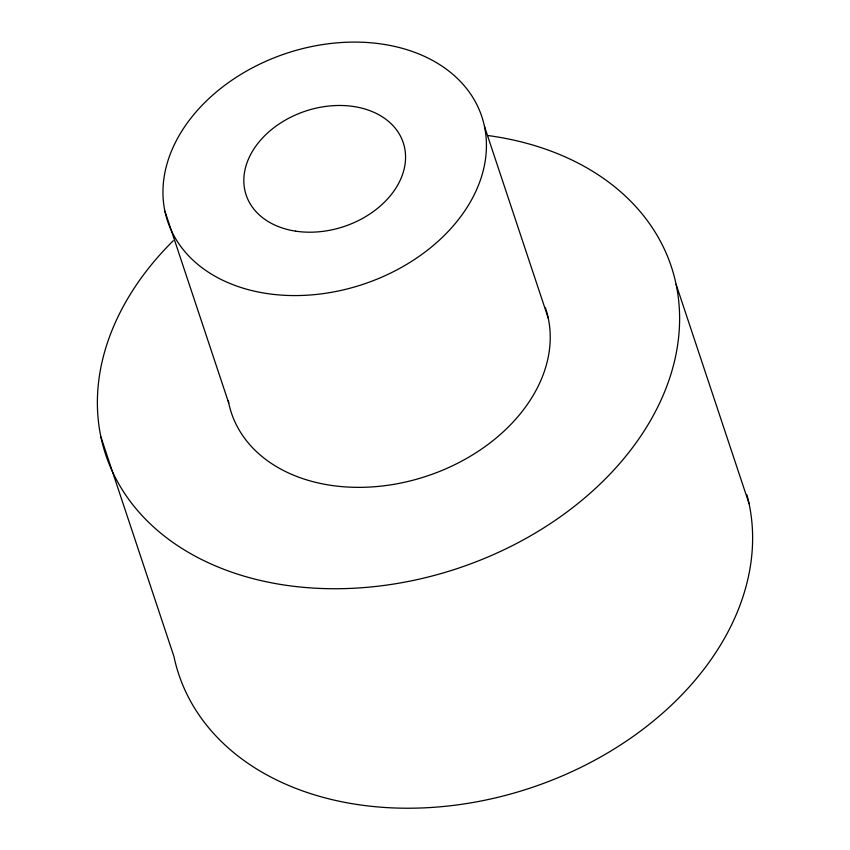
<?xml version="1.0" encoding="UTF-8"?>
<svg xmlns="http://www.w3.org/2000/svg" width="850" height="850" viewBox="0 0 850 850"><rect width="100%" height="100%" fill="white"/><g stroke="black" fill="none" stroke-linecap="round" stroke-linejoin="round"><path stroke-width="1.27" d="M676.079 284.261L749.094 503.742M484.468 126.416A165.569 121.677 -18.4 0 1 266.571 293.473A165.569 121.677 -18.4 0 1 223.051 86.615A165.569 121.677 -18.4 0 1 484.468 126.416L548.261 318.197M164.932 211.257L228.724 403.027M100.906 436.964L173.921 656.444A298.031 219.024 -18.4 0 0 512.678 793.443A298.031 219.024 -18.4 0 0 746.969 494.913M488.07 135.543A298.031 219.024 -18.4 0 1 646.85 426.658A298.031 219.024 -18.4 0 1 221.988 568.576A298.031 219.024 -18.4 0 1 173.273 240.699M545.477 307.976A165.569 121.677 -18.4 0 1 418.901 478.571A165.569 121.677 -18.4 0 1 228.236 400.541M295.641 231.157A82.79 60.839 -18.4 0 0 404.579 147.624A82.79 60.839 -18.4 0 0 273.881 127.723A82.79 60.839 -18.4 0 0 295.641 231.157"/></g></svg>
